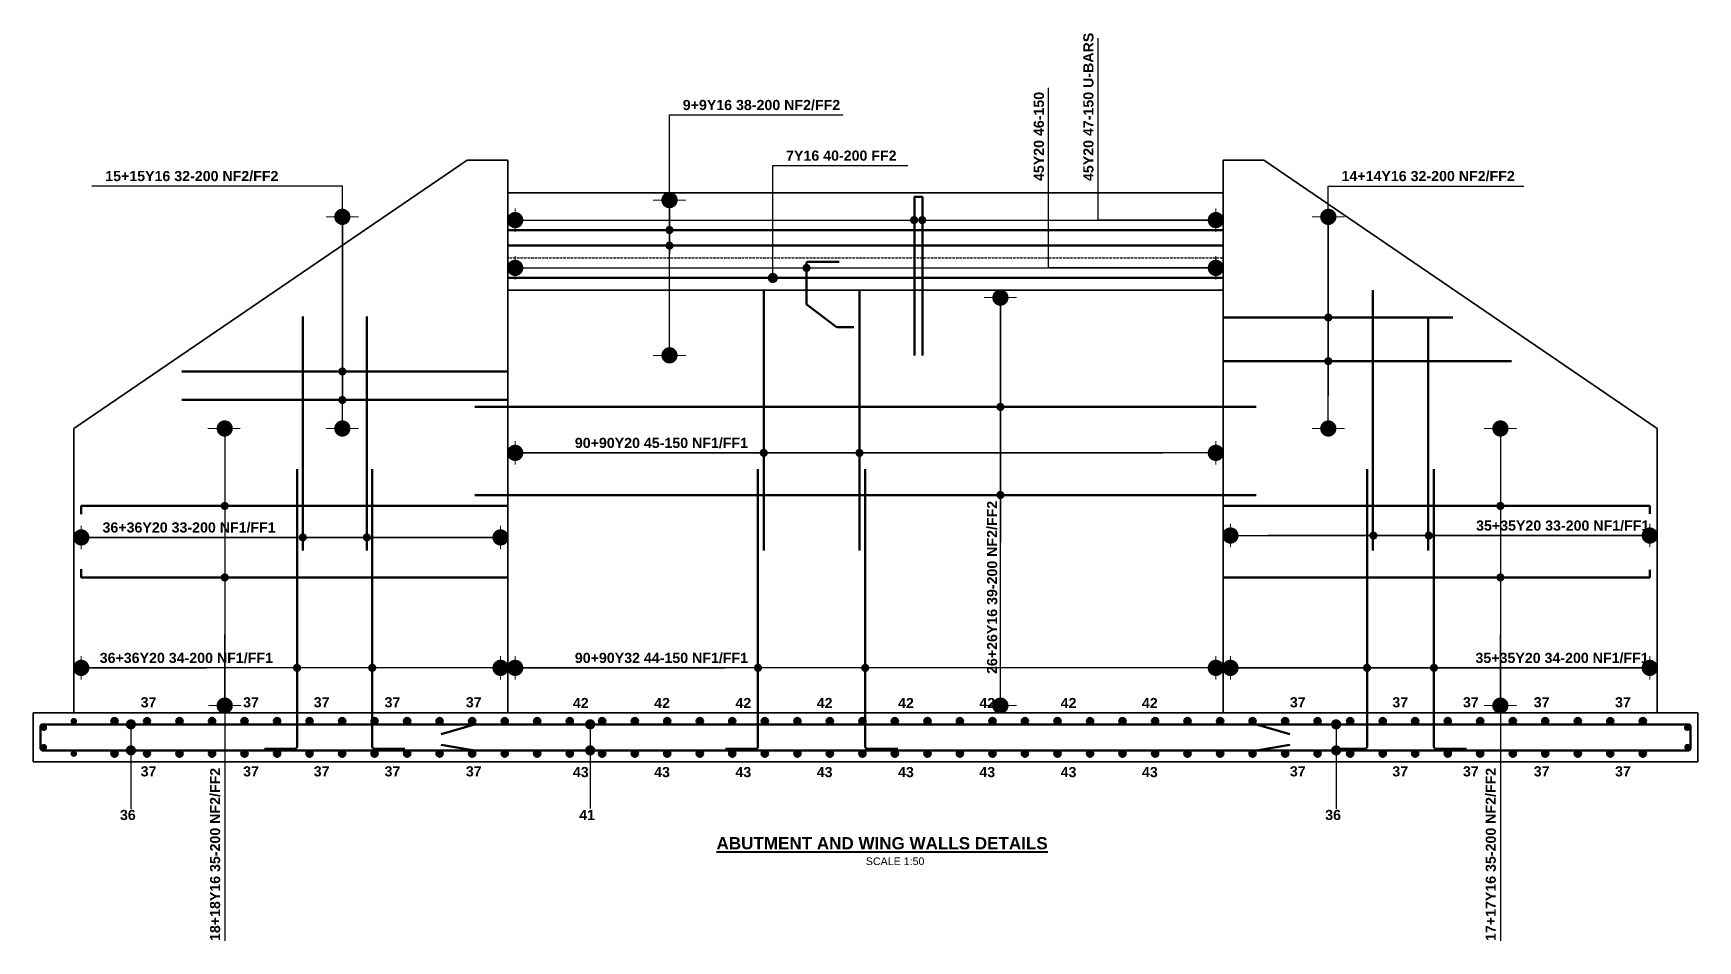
# Model space of a CAD drawing. Header units: millimetres. Extents: x -1307360 to -9241, y 140559 to 432424.
# Drawn here: x -1287733 to -1267259, y 151320 to 162484 of the extents above; entities that cross this region are included whole.
import ezdxf

# ---------------------------------------------------------------- set-up
doc = ezdxf.new("R2010")
doc.units = ezdxf.units.MM
doc.header["$MEASUREMENT"] = 0
doc.linetypes.add('DASHED2', pattern=[0.375, 0.25, -0.125])
for name, color, linetype, lineweight in [('dimension', 252, 'Continuous', 20), ('hidden', 5, 'DASHED2', 30), ('lettering', 120, 'Continuous', 25), ('outline', 3, 'Continuous', 35), ('reinforcement', 6, 'Continuous', 50), ('titles', 2, 'Continuous', 40)]:
    doc.layers.add(name, color=color, linetype=linetype, lineweight=lineweight)
doc.styles.add('ARIAL', font='arial.ttf')
doc.dimstyles.new('Dimstyle_50', dxfattribs={"dimtxt": 125, "dimasz": 125, "dimexe": 33, "dimexo": 25, "dimgap": 33, "dimtad": 1, "dimdec": 0, "dimzin": 0, "dimdsep": 46, "dimtxsty": 'ARIAL', "dimcen": 0.09, "dimclrd": 256, "dimclrt": 1, "dimadec": 0, "dimazin": 0, "dimtfac": 1, "dimtdec": 0, "dimtmove": 2, "dimatfit": 3, "dimldrblk": 'DOT', "dimfxl": 33, "dimtolj": 1, "dimtzin": 0, "dimarcsym": 0})

# ---------------------------------------------------------------- blocks, each defined once
blk = doc.blocks.new('_Dot')
at = {"color": 0, "linetype": 'ByBlock', "lineweight": -2}
blk.add_line((-0.5, 0), (-1, 0), dxfattribs=at)
at = {"color": 0, "linetype": 'ByBlock', "const_width": 0.5}
blk.add_lwpolyline([(-0.25, 0, 1), (0.25, 0, 1)], format="xyb", close=True, dxfattribs=at)

msp = doc.modelspace()

# ---------------------------------------------------------------- hatches: boundary and pattern name
at = {"layer": 'reinforcement'}
h = msp.add_hatch(color=256, dxfattribs=at)
h.paths.add_polyline_path([(-1287642.9, 153940), (-1287562.9, 153940, 1)])
h.paths.add_polyline_path([(-1287562.9, 153940), (-1287642.9, 153940, 1)])
h = msp.add_hatch(color=256, dxfattribs=at)
h.paths.add_polyline_path([(-1287274.3, 154021.8), (-1287194.3, 154021.8, 1)])
h.paths.add_polyline_path([(-1287194.3, 154021.8), (-1287274.3, 154021.8, 1)])
h = msp.add_hatch(color=256, dxfattribs=at)
h.paths.add_polyline_path([(-1286774.3, 154021.8), (-1286694.3, 154021.8, 1)])
h.paths.add_polyline_path([(-1286694.3, 154021.8), (-1286774.3, 154021.8, 1)])
h = msp.add_hatch(color=256, dxfattribs=at)
h.paths.add_polyline_path([(-1286374.3, 154021.8), (-1286294.3, 154021.8, 1)])
h.paths.add_polyline_path([(-1286294.3, 154021.8), (-1286374.3, 154021.8, 1)])
h = msp.add_hatch(color=256, dxfattribs=at)
h.paths.add_polyline_path([(-1285974.3, 154021.8), (-1285894.3, 154021.8, 1)])
h.paths.add_polyline_path([(-1285894.3, 154021.8), (-1285974.3, 154021.8, 1)])
h = msp.add_hatch(color=256, dxfattribs=at)
h.paths.add_polyline_path([(-1285574.3, 154021.8), (-1285494.3, 154021.8, 1)])
h.paths.add_polyline_path([(-1285494.3, 154021.8), (-1285574.3, 154021.8, 1)])
h = msp.add_hatch(color=256, dxfattribs=at)
h.paths.add_polyline_path([(-1285174.3, 154021.8), (-1285094.3, 154021.8, 1)])
h.paths.add_polyline_path([(-1285094.3, 154021.8), (-1285174.3, 154021.8, 1)])
h = msp.add_hatch(color=256, dxfattribs=at)
h.paths.add_polyline_path([(-1284774.3, 154021.8), (-1284694.3, 154021.8, 1)])
h.paths.add_polyline_path([(-1284694.3, 154021.8), (-1284774.3, 154021.8, 1)])
h = msp.add_hatch(color=256, dxfattribs=at)
h.paths.add_polyline_path([(-1284374.3, 154021.8), (-1284294.3, 154021.8, 1)])
h.paths.add_polyline_path([(-1284294.3, 154021.8), (-1284374.3, 154021.8, 1)])
h = msp.add_hatch(color=256, dxfattribs=at)
h.paths.add_polyline_path([(-1283974.3, 154021.8), (-1283894.3, 154021.8, 1)])
h.paths.add_polyline_path([(-1283894.3, 154021.8), (-1283974.3, 154021.8, 1)])
h = msp.add_hatch(color=256, dxfattribs=at)
h.paths.add_polyline_path([(-1283574.3, 154021.8), (-1283494.3, 154021.8, 1)])
h.paths.add_polyline_path([(-1283494.3, 154021.8), (-1283574.3, 154021.8, 1)])
h = msp.add_hatch(color=256, dxfattribs=at)
h.paths.add_polyline_path([(-1283174.3, 154021.8), (-1283094.3, 154021.8, 1)])
h.paths.add_polyline_path([(-1283094.3, 154021.8), (-1283174.3, 154021.8, 1)])
h = msp.add_hatch(color=256, dxfattribs=at)
h.paths.add_polyline_path([(-1282774.3, 154021.8), (-1282694.3, 154021.8, 1)])
h.paths.add_polyline_path([(-1282694.3, 154021.8), (-1282774.3, 154021.8, 1)])
h = msp.add_hatch(color=256, dxfattribs=at)
h.paths.add_polyline_path([(-1282374.3, 154021.8), (-1282294.3, 154021.8, 1)])
h.paths.add_polyline_path([(-1282294.3, 154021.8), (-1282374.3, 154021.8, 1)])
h = msp.add_hatch(color=256, dxfattribs=at)
h.paths.add_polyline_path([(-1281974.3, 154021.8), (-1281894.3, 154021.8, 1)])
h.paths.add_polyline_path([(-1281894.3, 154021.8), (-1281974.3, 154021.8, 1)])
h = msp.add_hatch(color=256, dxfattribs=at)
h.paths.add_polyline_path([(-1281574.3, 154021.8), (-1281494.3, 154021.8, 1)])
h.paths.add_polyline_path([(-1281494.3, 154021.8), (-1281574.3, 154021.8, 1)])
h = msp.add_hatch(color=256, dxfattribs=at)
h.paths.add_polyline_path([(-1281174.3, 154021.8), (-1281094.3, 154021.8, 1)])
h.paths.add_polyline_path([(-1281094.3, 154021.8), (-1281174.3, 154021.8, 1)])
h = msp.add_hatch(color=256, dxfattribs=at)
h.paths.add_polyline_path([(-1280774.3, 154021.8), (-1280694.3, 154021.8, 1)])
h.paths.add_polyline_path([(-1280694.3, 154021.8), (-1280774.3, 154021.8, 1)])
h = msp.add_hatch(color=256, dxfattribs=at)
h.paths.add_polyline_path([(-1280374.3, 154021.8), (-1280294.3, 154021.8, 1)])
h.paths.add_polyline_path([(-1280294.3, 154021.8), (-1280374.3, 154021.8, 1)])
h = msp.add_hatch(color=256, dxfattribs=at)
h.paths.add_polyline_path([(-1279974.3, 154021.8), (-1279894.3, 154021.8, 1)])
h.paths.add_polyline_path([(-1279894.3, 154021.8), (-1279974.3, 154021.8, 1)])
h = msp.add_hatch(color=256, dxfattribs=at)
h.paths.add_polyline_path([(-1279574.3, 154021.8), (-1279494.3, 154021.8, 1)])
h.paths.add_polyline_path([(-1279494.3, 154021.8), (-1279574.3, 154021.8, 1)])
h = msp.add_hatch(color=256, dxfattribs=at)
h.paths.add_polyline_path([(-1279174.3, 154021.8), (-1279094.3, 154021.8, 1)])
h.paths.add_polyline_path([(-1279094.3, 154021.8), (-1279174.3, 154021.8, 1)])
h = msp.add_hatch(color=256, dxfattribs=at)
h.paths.add_polyline_path([(-1278774.3, 154021.8), (-1278694.3, 154021.8, 1)])
h.paths.add_polyline_path([(-1278694.3, 154021.8), (-1278774.3, 154021.8, 1)])
h = msp.add_hatch(color=256, dxfattribs=at)
h.paths.add_polyline_path([(-1278374.3, 154021.8), (-1278294.3, 154021.8, 1)])
h.paths.add_polyline_path([(-1278294.3, 154021.8), (-1278374.3, 154021.8, 1)])
h = msp.add_hatch(color=256, dxfattribs=at)
h.paths.add_polyline_path([(-1277974.3, 154021.8), (-1277894.3, 154021.8, 1)])
h.paths.add_polyline_path([(-1277894.3, 154021.8), (-1277974.3, 154021.8, 1)])
h = msp.add_hatch(color=256, dxfattribs=at)
h.paths.add_polyline_path([(-1277574.3, 154021.8), (-1277494.3, 154021.8, 1)])
h.paths.add_polyline_path([(-1277494.3, 154021.8), (-1277574.3, 154021.8, 1)])
h = msp.add_hatch(color=256, dxfattribs=at)
h.paths.add_polyline_path([(-1277174.3, 154021.8), (-1277094.3, 154021.8, 1)])
h.paths.add_polyline_path([(-1277094.3, 154021.8), (-1277174.3, 154021.8, 1)])
h = msp.add_hatch(color=256, dxfattribs=at)
h.paths.add_polyline_path([(-1276774.3, 154021.8), (-1276694.3, 154021.8, 1)])
h.paths.add_polyline_path([(-1276694.3, 154021.8), (-1276774.3, 154021.8, 1)])
h = msp.add_hatch(color=256, dxfattribs=at)
h.paths.add_polyline_path([(-1276374.3, 154021.8), (-1276294.3, 154021.8, 1)])
h.paths.add_polyline_path([(-1276294.3, 154021.8), (-1276374.3, 154021.8, 1)])
h = msp.add_hatch(color=256, dxfattribs=at)
h.paths.add_polyline_path([(-1275974.3, 154021.8), (-1275894.3, 154021.8, 1)])
h.paths.add_polyline_path([(-1275894.3, 154021.8), (-1275974.3, 154021.8, 1)])
h = msp.add_hatch(color=256, dxfattribs=at)
h.paths.add_polyline_path([(-1275574.3, 154021.8), (-1275494.3, 154021.8, 1)])
h.paths.add_polyline_path([(-1275494.3, 154021.8), (-1275574.3, 154021.8, 1)])
h = msp.add_hatch(color=256, dxfattribs=at)
h.paths.add_polyline_path([(-1275174.3, 154021.8), (-1275094.3, 154021.8, 1)])
h.paths.add_polyline_path([(-1275094.3, 154021.8), (-1275174.3, 154021.8, 1)])
h = msp.add_hatch(color=256, dxfattribs=at)
h.paths.add_polyline_path([(-1274774.3, 154021.8), (-1274694.3, 154021.8, 1)])
h.paths.add_polyline_path([(-1274694.3, 154021.8), (-1274774.3, 154021.8, 1)])
h = msp.add_hatch(color=256, dxfattribs=at)
h.paths.add_polyline_path([(-1274374.3, 154021.8), (-1274294.3, 154021.8, 1)])
h.paths.add_polyline_path([(-1274294.3, 154021.8), (-1274374.3, 154021.8, 1)])
h = msp.add_hatch(color=256, dxfattribs=at)
h.paths.add_polyline_path([(-1273974.3, 154021.8), (-1273894.3, 154021.8, 1)])
h.paths.add_polyline_path([(-1273894.3, 154021.8), (-1273974.3, 154021.8, 1)])
h = msp.add_hatch(color=256, dxfattribs=at)
h.paths.add_polyline_path([(-1273574.3, 154021.8), (-1273494.3, 154021.8, 1)])
h.paths.add_polyline_path([(-1273494.3, 154021.8), (-1273574.3, 154021.8, 1)])
h = msp.add_hatch(color=256, dxfattribs=at)
h.paths.add_polyline_path([(-1273174.3, 154021.8), (-1273094.3, 154021.8, 1)])
h.paths.add_polyline_path([(-1273094.3, 154021.8), (-1273174.3, 154021.8, 1)])
h = msp.add_hatch(color=256, dxfattribs=at)
h.paths.add_polyline_path([(-1272774.3, 154021.8), (-1272694.3, 154021.8, 1)])
h.paths.add_polyline_path([(-1272694.3, 154021.8), (-1272774.3, 154021.8, 1)])
h = msp.add_hatch(color=256, dxfattribs=at)
h.paths.add_polyline_path([(-1272374.3, 154021.8), (-1272294.3, 154021.8, 1)])
h.paths.add_polyline_path([(-1272294.3, 154021.8), (-1272374.3, 154021.8, 1)])
h = msp.add_hatch(color=256, dxfattribs=at)
h.paths.add_polyline_path([(-1271974.3, 154021.8), (-1271894.3, 154021.8, 1)])
h.paths.add_polyline_path([(-1271894.3, 154021.8), (-1271974.3, 154021.8, 1)])
h = msp.add_hatch(color=256, dxfattribs=at)
h.paths.add_polyline_path([(-1271574.3, 154021.8), (-1271494.3, 154021.8, 1)])
h.paths.add_polyline_path([(-1271494.3, 154021.8), (-1271574.3, 154021.8, 1)])
h = msp.add_hatch(color=256, dxfattribs=at)
h.paths.add_polyline_path([(-1271174.3, 154021.8), (-1271094.3, 154021.8, 1)])
h.paths.add_polyline_path([(-1271094.3, 154021.8), (-1271174.3, 154021.8, 1)])
h = msp.add_hatch(color=256, dxfattribs=at)
h.paths.add_polyline_path([(-1270774.3, 154021.8), (-1270694.3, 154021.8, 1)])
h.paths.add_polyline_path([(-1270694.3, 154021.8), (-1270774.3, 154021.8, 1)])
h = msp.add_hatch(color=256, dxfattribs=at)
h.paths.add_polyline_path([(-1270374.3, 154021.8), (-1270294.3, 154021.8, 1)])
h.paths.add_polyline_path([(-1270294.3, 154021.8), (-1270374.3, 154021.8, 1)])
h = msp.add_hatch(color=256, dxfattribs=at)
h.paths.add_polyline_path([(-1269974.3, 154021.8), (-1269894.3, 154021.8, 1)])
h.paths.add_polyline_path([(-1269894.3, 154021.8), (-1269974.3, 154021.8, 1)])
h = msp.add_hatch(color=256, dxfattribs=at)
h.paths.add_polyline_path([(-1269574.3, 154021.8), (-1269494.3, 154021.8, 1)])
h.paths.add_polyline_path([(-1269494.3, 154021.8), (-1269574.3, 154021.8, 1)])
h = msp.add_hatch(color=256, dxfattribs=at)
h.paths.add_polyline_path([(-1269174.3, 154021.8), (-1269094.3, 154021.8, 1)])
h.paths.add_polyline_path([(-1269094.3, 154021.8), (-1269174.3, 154021.8, 1)])
h = msp.add_hatch(color=256, dxfattribs=at)
h.paths.add_polyline_path([(-1268774.3, 154021.8), (-1268694.3, 154021.8, 1)])
h.paths.add_polyline_path([(-1268694.3, 154021.8), (-1268774.3, 154021.8, 1)])
h = msp.add_hatch(color=256, dxfattribs=at)
h.paths.add_polyline_path([(-1268374.3, 154021.8), (-1268294.3, 154021.8, 1)])
h.paths.add_polyline_path([(-1268294.3, 154021.8), (-1268374.3, 154021.8, 1)])
h = msp.add_hatch(color=256, dxfattribs=at)
h.paths.add_polyline_path([(-1267974.3, 154021.8), (-1267894.3, 154021.8, 1)])
h.paths.add_polyline_path([(-1267894.3, 154021.8), (-1267974.3, 154021.8, 1)])
h = msp.add_hatch(color=256, dxfattribs=at)
h.paths.add_polyline_path([(-1267428.8, 153940.6), (-1267348.8, 153940.6, 1)])
h.paths.add_polyline_path([(-1267348.8, 153940.6), (-1267428.8, 153940.6, 1)])
h = msp.add_hatch(color=256, dxfattribs=at)
h.paths.add_polyline_path([(-1287643.5, 153701.4), (-1287563.5, 153701.4, 1)])
h.paths.add_polyline_path([(-1287563.5, 153701.4), (-1287643.5, 153701.4, 1)])
h = msp.add_hatch(color=256, dxfattribs=at)
h.paths.add_polyline_path([(-1287274.3, 153621.8), (-1287194.3, 153621.8, 1)])
h.paths.add_polyline_path([(-1287194.3, 153621.8), (-1287274.3, 153621.8, 1)])
h = msp.add_hatch(color=256, dxfattribs=at)
h.paths.add_polyline_path([(-1286774.3, 153621.8), (-1286694.3, 153621.8, 1)])
h.paths.add_polyline_path([(-1286694.3, 153621.8), (-1286774.3, 153621.8, 1)])
h = msp.add_hatch(color=256, dxfattribs=at)
h.paths.add_polyline_path([(-1286374.3, 153621.8), (-1286294.3, 153621.8, 1)])
h.paths.add_polyline_path([(-1286294.3, 153621.8), (-1286374.3, 153621.8, 1)])
h = msp.add_hatch(color=256, dxfattribs=at)
h.paths.add_polyline_path([(-1285974.3, 153621.8), (-1285894.3, 153621.8, 1)])
h.paths.add_polyline_path([(-1285894.3, 153621.8), (-1285974.3, 153621.8, 1)])
h = msp.add_hatch(color=256, dxfattribs=at)
h.paths.add_polyline_path([(-1285574.3, 153621.8), (-1285494.3, 153621.8, 1)])
h.paths.add_polyline_path([(-1285494.3, 153621.8), (-1285574.3, 153621.8, 1)])
h = msp.add_hatch(color=256, dxfattribs=at)
h.paths.add_polyline_path([(-1285174.3, 153621.8), (-1285094.3, 153621.8, 1)])
h.paths.add_polyline_path([(-1285094.3, 153621.8), (-1285174.3, 153621.8, 1)])
h = msp.add_hatch(color=256, dxfattribs=at)
h.paths.add_polyline_path([(-1284774.3, 153621.8), (-1284694.3, 153621.8, 1)])
h.paths.add_polyline_path([(-1284694.3, 153621.8), (-1284774.3, 153621.8, 1)])
h = msp.add_hatch(color=256, dxfattribs=at)
h.paths.add_polyline_path([(-1284374.3, 153621.8), (-1284294.3, 153621.8, 1)])
h.paths.add_polyline_path([(-1284294.3, 153621.8), (-1284374.3, 153621.8, 1)])
h = msp.add_hatch(color=256, dxfattribs=at)
h.paths.add_polyline_path([(-1283974.3, 153621.8), (-1283894.3, 153621.8, 1)])
h.paths.add_polyline_path([(-1283894.3, 153621.8), (-1283974.3, 153621.8, 1)])
h = msp.add_hatch(color=256, dxfattribs=at)
h.paths.add_polyline_path([(-1283574.3, 153621.8), (-1283494.3, 153621.8, 1)])
h.paths.add_polyline_path([(-1283494.3, 153621.8), (-1283574.3, 153621.8, 1)])
h = msp.add_hatch(color=256, dxfattribs=at)
h.paths.add_polyline_path([(-1283174.3, 153621.8), (-1283094.3, 153621.8, 1)])
h.paths.add_polyline_path([(-1283094.3, 153621.8), (-1283174.3, 153621.8, 1)])
h = msp.add_hatch(color=256, dxfattribs=at)
h.paths.add_polyline_path([(-1282774.3, 153621.8), (-1282694.3, 153621.8, 1)])
h.paths.add_polyline_path([(-1282694.3, 153621.8), (-1282774.3, 153621.8, 1)])
h = msp.add_hatch(color=256, dxfattribs=at)
h.paths.add_polyline_path([(-1282374.3, 153621.8), (-1282294.3, 153621.8, 1)])
h.paths.add_polyline_path([(-1282294.3, 153621.8), (-1282374.3, 153621.8, 1)])
h = msp.add_hatch(color=256, dxfattribs=at)
h.paths.add_polyline_path([(-1281974.3, 153621.8), (-1281894.3, 153621.8, 1)])
h.paths.add_polyline_path([(-1281894.3, 153621.8), (-1281974.3, 153621.8, 1)])
h = msp.add_hatch(color=256, dxfattribs=at)
h.paths.add_polyline_path([(-1281574.3, 153621.8), (-1281494.3, 153621.8, 1)])
h.paths.add_polyline_path([(-1281494.3, 153621.8), (-1281574.3, 153621.8, 1)])
h = msp.add_hatch(color=256, dxfattribs=at)
h.paths.add_polyline_path([(-1281174.3, 153621.8), (-1281094.3, 153621.8, 1)])
h.paths.add_polyline_path([(-1281094.3, 153621.8), (-1281174.3, 153621.8, 1)])
h = msp.add_hatch(color=256, dxfattribs=at)
h.paths.add_polyline_path([(-1280774.3, 153621.8), (-1280694.3, 153621.8, 1)])
h.paths.add_polyline_path([(-1280694.3, 153621.8), (-1280774.3, 153621.8, 1)])
h = msp.add_hatch(color=256, dxfattribs=at)
h.paths.add_polyline_path([(-1280374.3, 153621.8), (-1280294.3, 153621.8, 1)])
h.paths.add_polyline_path([(-1280294.3, 153621.8), (-1280374.3, 153621.8, 1)])
h = msp.add_hatch(color=256, dxfattribs=at)
h.paths.add_polyline_path([(-1279974.3, 153621.8), (-1279894.3, 153621.8, 1)])
h.paths.add_polyline_path([(-1279894.3, 153621.8), (-1279974.3, 153621.8, 1)])
h = msp.add_hatch(color=256, dxfattribs=at)
h.paths.add_polyline_path([(-1279574.3, 153621.8), (-1279494.3, 153621.8, 1)])
h.paths.add_polyline_path([(-1279494.3, 153621.8), (-1279574.3, 153621.8, 1)])
h = msp.add_hatch(color=256, dxfattribs=at)
h.paths.add_polyline_path([(-1279174.3, 153621.8), (-1279094.3, 153621.8, 1)])
h.paths.add_polyline_path([(-1279094.3, 153621.8), (-1279174.3, 153621.8, 1)])
h = msp.add_hatch(color=256, dxfattribs=at)
h.paths.add_polyline_path([(-1278774.3, 153621.8), (-1278694.3, 153621.8, 1)])
h.paths.add_polyline_path([(-1278694.3, 153621.8), (-1278774.3, 153621.8, 1)])
h = msp.add_hatch(color=256, dxfattribs=at)
h.paths.add_polyline_path([(-1278374.3, 153621.8), (-1278294.3, 153621.8, 1)])
h.paths.add_polyline_path([(-1278294.3, 153621.8), (-1278374.3, 153621.8, 1)])
h = msp.add_hatch(color=256, dxfattribs=at)
h.paths.add_polyline_path([(-1277974.3, 153621.8), (-1277894.3, 153621.8, 1)])
h.paths.add_polyline_path([(-1277894.3, 153621.8), (-1277974.3, 153621.8, 1)])
h = msp.add_hatch(color=256, dxfattribs=at)
h.paths.add_polyline_path([(-1277574.3, 153621.8), (-1277494.3, 153621.8, 1)])
h.paths.add_polyline_path([(-1277494.3, 153621.8), (-1277574.3, 153621.8, 1)])
h = msp.add_hatch(color=256, dxfattribs=at)
h.paths.add_polyline_path([(-1277174.3, 153621.8), (-1277094.3, 153621.8, 1)])
h.paths.add_polyline_path([(-1277094.3, 153621.8), (-1277174.3, 153621.8, 1)])
h = msp.add_hatch(color=256, dxfattribs=at)
h.paths.add_polyline_path([(-1276774.3, 153621.8), (-1276694.3, 153621.8, 1)])
h.paths.add_polyline_path([(-1276694.3, 153621.8), (-1276774.3, 153621.8, 1)])
h = msp.add_hatch(color=256, dxfattribs=at)
h.paths.add_polyline_path([(-1276374.3, 153621.8), (-1276294.3, 153621.8, 1)])
h.paths.add_polyline_path([(-1276294.3, 153621.8), (-1276374.3, 153621.8, 1)])
h = msp.add_hatch(color=256, dxfattribs=at)
h.paths.add_polyline_path([(-1275974.3, 153621.8), (-1275894.3, 153621.8, 1)])
h.paths.add_polyline_path([(-1275894.3, 153621.8), (-1275974.3, 153621.8, 1)])
h = msp.add_hatch(color=256, dxfattribs=at)
h.paths.add_polyline_path([(-1275574.3, 153621.8), (-1275494.3, 153621.8, 1)])
h.paths.add_polyline_path([(-1275494.3, 153621.8), (-1275574.3, 153621.8, 1)])
h = msp.add_hatch(color=256, dxfattribs=at)
h.paths.add_polyline_path([(-1275174.3, 153621.8), (-1275094.3, 153621.8, 1)])
h.paths.add_polyline_path([(-1275094.3, 153621.8), (-1275174.3, 153621.8, 1)])
h = msp.add_hatch(color=256, dxfattribs=at)
h.paths.add_polyline_path([(-1274774.3, 153621.8), (-1274694.3, 153621.8, 1)])
h.paths.add_polyline_path([(-1274694.3, 153621.8), (-1274774.3, 153621.8, 1)])
h = msp.add_hatch(color=256, dxfattribs=at)
h.paths.add_polyline_path([(-1274374.3, 153621.8), (-1274294.3, 153621.8, 1)])
h.paths.add_polyline_path([(-1274294.3, 153621.8), (-1274374.3, 153621.8, 1)])
h = msp.add_hatch(color=256, dxfattribs=at)
h.paths.add_polyline_path([(-1273974.3, 153621.8), (-1273894.3, 153621.8, 1)])
h.paths.add_polyline_path([(-1273894.3, 153621.8), (-1273974.3, 153621.8, 1)])
h = msp.add_hatch(color=256, dxfattribs=at)
h.paths.add_polyline_path([(-1273574.3, 153621.8), (-1273494.3, 153621.8, 1)])
h.paths.add_polyline_path([(-1273494.3, 153621.8), (-1273574.3, 153621.8, 1)])
h = msp.add_hatch(color=256, dxfattribs=at)
h.paths.add_polyline_path([(-1273174.3, 153621.8), (-1273094.3, 153621.8, 1)])
h.paths.add_polyline_path([(-1273094.3, 153621.8), (-1273174.3, 153621.8, 1)])
h = msp.add_hatch(color=256, dxfattribs=at)
h.paths.add_polyline_path([(-1272774.3, 153621.8), (-1272694.3, 153621.8, 1)])
h.paths.add_polyline_path([(-1272694.3, 153621.8), (-1272774.3, 153621.8, 1)])
h = msp.add_hatch(color=256, dxfattribs=at)
h.paths.add_polyline_path([(-1272374.3, 153621.8), (-1272294.3, 153621.8, 1)])
h.paths.add_polyline_path([(-1272294.3, 153621.8), (-1272374.3, 153621.8, 1)])
h = msp.add_hatch(color=256, dxfattribs=at)
h.paths.add_polyline_path([(-1271974.3, 153621.8), (-1271894.3, 153621.8, 1)])
h.paths.add_polyline_path([(-1271894.3, 153621.8), (-1271974.3, 153621.8, 1)])
h = msp.add_hatch(color=256, dxfattribs=at)
h.paths.add_polyline_path([(-1271574.3, 153621.8), (-1271494.3, 153621.8, 1)])
h.paths.add_polyline_path([(-1271494.3, 153621.8), (-1271574.3, 153621.8, 1)])
h = msp.add_hatch(color=256, dxfattribs=at)
h.paths.add_polyline_path([(-1271174.3, 153621.8), (-1271094.3, 153621.8, 1)])
h.paths.add_polyline_path([(-1271094.3, 153621.8), (-1271174.3, 153621.8, 1)])
h = msp.add_hatch(color=256, dxfattribs=at)
h.paths.add_polyline_path([(-1270774.3, 153621.8), (-1270694.3, 153621.8, 1)])
h.paths.add_polyline_path([(-1270694.3, 153621.8), (-1270774.3, 153621.8, 1)])
h = msp.add_hatch(color=256, dxfattribs=at)
h.paths.add_polyline_path([(-1270374.3, 153621.8), (-1270294.3, 153621.8, 1)])
h.paths.add_polyline_path([(-1270294.3, 153621.8), (-1270374.3, 153621.8, 1)])
h = msp.add_hatch(color=256, dxfattribs=at)
h.paths.add_polyline_path([(-1269974.3, 153621.8), (-1269894.3, 153621.8, 1)])
h.paths.add_polyline_path([(-1269894.3, 153621.8), (-1269974.3, 153621.8, 1)])
h = msp.add_hatch(color=256, dxfattribs=at)
h.paths.add_polyline_path([(-1269574.3, 153621.8), (-1269494.3, 153621.8, 1)])
h.paths.add_polyline_path([(-1269494.3, 153621.8), (-1269574.3, 153621.8, 1)])
h = msp.add_hatch(color=256, dxfattribs=at)
h.paths.add_polyline_path([(-1269174.3, 153621.8), (-1269094.3, 153621.8, 1)])
h.paths.add_polyline_path([(-1269094.3, 153621.8), (-1269174.3, 153621.8, 1)])
h = msp.add_hatch(color=256, dxfattribs=at)
h.paths.add_polyline_path([(-1268774.3, 153621.8), (-1268694.3, 153621.8, 1)])
h.paths.add_polyline_path([(-1268694.3, 153621.8), (-1268774.3, 153621.8, 1)])
h = msp.add_hatch(color=256, dxfattribs=at)
h.paths.add_polyline_path([(-1268374.3, 153621.8), (-1268294.3, 153621.8, 1)])
h.paths.add_polyline_path([(-1268294.3, 153621.8), (-1268374.3, 153621.8, 1)])
h = msp.add_hatch(color=256, dxfattribs=at)
h.paths.add_polyline_path([(-1267974.3, 153621.8), (-1267894.3, 153621.8, 1)])
h.paths.add_polyline_path([(-1267894.3, 153621.8), (-1267974.3, 153621.8, 1)])
h = msp.add_hatch(color=256, dxfattribs=at)
h.paths.add_polyline_path([(-1267425.1, 153701.6), (-1267345.1, 153701.6, 1)])
h.paths.add_polyline_path([(-1267345.1, 153701.6), (-1267425.1, 153701.6, 1)])

# ---------------------------------------------------------------- linework, layer by layer
at = {"layer": 'dimension'}
for p, q in [((-1281805.4, 160329.6), (-1281805.4, 160042)), ((-1279708, 160431.8), (-1280106.3, 160431.8)), ((-1273186.9, 160329.6), (-1273186.9, 160042)), ((-1284130.1, 160225.6), (-1283731.8, 160225.6)), ((-1271604, 160225.6), (-1272002.3, 160225.6)), ((-1281805.4, 159741.6), (-1281805.4, 159453.9)), ((-1273186.9, 159741.6), (-1273186.9, 159453.9)), ((-1275638.9, 159231.8), (-1276037.2, 159231.8)), ((-1279708, 158521.8), (-1280106.3, 158521.8)), ((-1285186.9, 157621.8), (-1285585.2, 157621.8)), ((-1284130.1, 157621.8), (-1283731.8, 157621.8)), ((-1281805.4, 157465.7), (-1281805.4, 157178)), ((-1273186.9, 157465.7), (-1273186.9, 157178)), ((-1271604, 157621.8), (-1272002.3, 157621.8)), ((-1269487.3, 157621.8), (-1269885.6, 157621.8)), ((-1287143, 156425.5), (-1287143, 156137.9)), ((-1281985.4, 156425.5), (-1281985.4, 156137.9)), ((-1273006.9, 156448.6), (-1273006.9, 156161)), ((-1267849.2, 156448.6), (-1267849.2, 156161)), ((-1287143, 154820.4), (-1287143, 154532.8)), ((-1281985.4, 154820.4), (-1281985.4, 154532.8)), ((-1281805.4, 154820.4), (-1281805.4, 154532.8)), ((-1273186.9, 154820.4), (-1273186.9, 154532.8)), ((-1273006.9, 154820.4), (-1273006.9, 154532.8)), ((-1267849.2, 154820.4), (-1267849.2, 154532.8)), ((-1285179.1, 154211.8), (-1285577.4, 154211.8)), ((-1275638.9, 154213.4), (-1276037.2, 154213.4)), ((-1269487.3, 154211.8), (-1269885.6, 154211.8))]:
    msp.add_line(p, q, dxfattribs=at)
for centre in [(-1279907.1, 160063.6), (-1279907.1, 159871.8), (-1278221.7, 159597.8), (-1271803.1, 158987.5), (-1271803.1, 158450), (-1283931, 158323.6), (-1283931, 157972.5), (-1275836.5, 157886.8), (-1278747.9, 157321.8), (-1277570.5, 157321.8), (-1275836.5, 156803.5), (-1285378.3, 156669), (-1269686.4, 156668.8), (-1284417.7, 156281.7), (-1285378.3, 155789.4), (-1269686.4, 155789.4), (-1284488.5, 154676.6), (-1278818.8, 154676.6), (-1277499.7, 154676.6), (-1271326.6, 154676.6), (-1270503.7, 154676.6)]:
    msp.add_circle(centre, 40, dxfattribs=at)
at = {"layer": 'hidden', "ltscale": 10}
msp.add_line((-1281895.4, 159721.8), (-1273096.9, 159721.8), dxfattribs=at)
at = {"layer": 'outline'}
for p, q in [((-1287233, 157621.8), (-1282395.4, 160921.8)), ((-1281895.4, 160921.8), (-1282395.4, 160921.8)), ((-1281895.4, 154121.8), (-1281895.4, 160921.8)), ((-1273096.9, 154121.8), (-1273096.9, 160921.8)), ((-1273096.9, 160921.8), (-1272596.9, 160921.8)), ((-1267759.2, 157621.8), (-1272596.9, 160921.8)), ((-1281895.4, 160521.8), (-1273096.9, 160521.8)), ((-1281895.4, 159321.8), (-1273096.9, 159321.8)), ((-1287233, 154121.8), (-1287233, 157621.8)), ((-1267759.2, 154121.8), (-1267759.2, 157621.8)), ((-1287733, 154121.8), (-1267259.2, 154121.8)), ((-1287733, 153521.8), (-1287733, 154121.8)), ((-1267259.2, 153521.8), (-1267259.2, 154121.8)), ((-1287733, 153521.8), (-1267259.2, 153521.8))]:
    msp.add_line(p, q, dxfattribs=at)
at = {"layer": 'reinforcement'}
for p, q in [((-1281895.4, 160063.6), (-1273096.9, 160063.6)), ((-1281895.4, 159871.8), (-1273096.9, 159871.8)), ((-1281895.4, 159473.4), (-1273096.9, 159473.4)), ((-1278747.9, 156121.8), (-1278747.9, 159321.8)), ((-1277570.5, 156121.8), (-1277570.5, 159321.8)), ((-1271255.8, 156121.8), (-1271255.8, 159321.8)), ((-1284417.7, 156121.8), (-1284417.7, 158999.2)), ((-1283629.9, 156121.8), (-1283629.9, 158999.2)), ((-1270272.9, 158987.5), (-1273096.9, 158987.5)), ((-1270574.6, 156121.8), (-1270574.6, 158999.2)), ((-1281895.4, 158323.6), (-1285904.9, 158323.6)), ((-1269550.7, 158450), (-1273096.9, 158450)), ((-1281895.4, 157972.5), (-1285904.9, 157972.5)), ((-1282302, 157886.8), (-1272690.3, 157886.8)), ((-1282302, 156803.5), (-1272690.3, 156803.5)), ((-1287618, 153981.9), (-1267372.5, 153981.9)), ((-1282307.6, 153981.9), (-1282714.2, 153859.9)), ((-1272684.7, 153981.9), (-1272278.1, 153859.9)), ((-1287643, 153956.9), (-1287643, 153686.4)), ((-1267347.5, 153956.9), (-1267347.5, 153686.4)), ((-1287618, 153661.4), (-1267372.5, 153661.4)), ((-1282307.6, 153661.4), (-1282714.2, 153727.8)), ((-1272684.7, 153661.4), (-1272278.1, 153727.8))]:
    msp.add_line(p, q, dxfattribs=at)
for points in [[(-1276895.3, 158521.8), (-1276895.3, 160471.8), (-1276795.3, 160471.8), (-1276795.3, 158521.8)], [(-1287143, 156568.8), (-1287143, 156669), (-1281895.4, 156669)], [(-1267849.2, 156571.5), (-1267849.2, 156668.8), (-1273096.9, 156668.8)], [(-1287143, 155891.6), (-1287143, 155789.4), (-1281895.4, 155789.4)], [(-1267849.2, 155882.1), (-1267849.2, 155789.4), (-1273096.9, 155789.4)]]:
    msp.add_lwpolyline(points, dxfattribs=at)
at = {"layer": 'reinforcement', "const_width": 50}
for points in [[(-1279932.1, 160063.6, 1), (-1279882.1, 160063.6, 1)], [(-1276922.8, 160185.8, 1), (-1276872.8, 160185.8, 1)], [(-1276822.8, 160185.8, 1), (-1276772.8, 160185.8, 1)], [(-1279932.1, 159871.8, 1), (-1279882.1, 159871.8, 1)], [(-1278246.7, 159597.8, 1), (-1278196.7, 159597.8, 1)], [(-1271828.1, 158987.5, 1), (-1271778.1, 158987.5, 1)], [(-1271828.1, 158450, 1), (-1271778.1, 158450, 1)], [(-1283956, 158323.6, 1), (-1283906, 158323.6, 1)], [(-1283956, 157972.5, 1), (-1283906, 157972.5, 1)], [(-1275861.5, 157886.8, 1), (-1275811.5, 157886.8, 1)], [(-1278772.9, 157321.8, 1), (-1278722.9, 157321.8, 1)], [(-1277595.5, 157321.8, 1), (-1277545.5, 157321.8, 1)], [(-1275861.5, 156803.5, 1), (-1275811.5, 156803.5, 1)], [(-1285403.3, 156669, 1), (-1285353.3, 156669, 1)], [(-1269711.4, 156668.8, 1), (-1269661.4, 156668.8, 1)], [(-1284442.7, 156281.7, 1), (-1284392.7, 156281.7, 1)], [(-1283654.9, 156281.7, 1), (-1283604.9, 156281.7, 1)], [(-1271273.3, 156304.8, 1), (-1271223.3, 156304.8, 1)], [(-1270592.1, 156304.8, 1), (-1270542.1, 156304.8, 1)], [(-1285403.3, 155789.4, 1), (-1285353.3, 155789.4, 1)], [(-1269711.4, 155789.4, 1), (-1269661.4, 155789.4, 1)], [(-1284513.5, 154676.6, 1), (-1284463.5, 154676.6, 1)], [(-1283588.4, 154676.6, 1), (-1283538.4, 154676.6, 1)], [(-1278843.8, 154676.6, 1), (-1278793.8, 154676.6, 1)], [(-1277524.7, 154676.6, 1), (-1277474.7, 154676.6, 1)], [(-1271351.6, 154676.6, 1), (-1271301.6, 154676.6, 1)], [(-1270528.7, 154676.6, 1), (-1270478.7, 154676.6, 1)]]:
    msp.add_lwpolyline(points, format="xyb", close=True, dxfattribs=at)
at = {"layer": 'reinforcement'}
for points in [[(-1277821.7, 159671.8), (-1278205.7, 159671.8, 0.4142136), (-1278221.7, 159655.8), (-1278221.7, 159155.5, 0.2361762), (-1278215.3, 159142.7), (-1277856.3, 158873.7, 0.1621725), (-1277846.7, 158870.5), (-1277639.5, 158870.5)], [(-1284888.5, 153681.4), (-1284513.5, 153681.4, 0.4142136), (-1284488.5, 153706.4), (-1284488.5, 157121.8)], [(-1283163.4, 153681.4), (-1283538.4, 153681.4, -0.4142136), (-1283563.4, 153706.4), (-1283563.4, 157121.8)], [(-1279218.8, 153681.4), (-1278843.8, 153681.4, 0.4142136), (-1278818.8, 153706.4), (-1278818.8, 157121.8)], [(-1277099.7, 153681.4), (-1277474.7, 153681.4, -0.4142136), (-1277499.7, 153706.4), (-1277499.7, 157121.8)], [(-1271726.6, 153681.4), (-1271351.6, 153681.4, 0.4142136), (-1271326.6, 153706.4), (-1271326.6, 157121.8)], [(-1270103.7, 153681.4), (-1270478.7, 153681.4, -0.4142136), (-1270503.7, 153706.4), (-1270503.7, 157121.8)]]:
    msp.add_lwpolyline(points, format="xyb", dxfattribs=at)
for centre in [(-1286734.3, 154021.8), (-1286334.3, 154021.8), (-1285934.3, 154021.8), (-1285534.3, 154021.8), (-1285134.3, 154021.8), (-1284734.3, 154021.8), (-1284334.3, 154021.8), (-1283934.3, 154021.8), (-1283534.3, 154021.8), (-1283134.3, 154021.8), (-1282734.3, 154021.8), (-1282334.3, 154021.8), (-1281934.3, 154021.8), (-1281534.3, 154021.8), (-1281134.3, 154021.8), (-1280734.3, 154021.8), (-1280334.3, 154021.8), (-1279934.3, 154021.8), (-1279534.3, 154021.8), (-1279134.3, 154021.8), (-1278734.3, 154021.8), (-1278334.3, 154021.8), (-1277934.3, 154021.8), (-1277534.3, 154021.8), (-1277134.3, 154021.8), (-1276734.3, 154021.8), (-1276334.3, 154021.8), (-1275934.3, 154021.8), (-1275534.3, 154021.8), (-1275134.3, 154021.8), (-1274734.3, 154021.8), (-1274334.3, 154021.8), (-1273934.3, 154021.8), (-1273534.3, 154021.8), (-1273134.3, 154021.8), (-1272734.3, 154021.8), (-1272334.3, 154021.8), (-1271934.3, 154021.8), (-1271534.3, 154021.8), (-1271134.3, 154021.8), (-1270734.3, 154021.8), (-1270334.3, 154021.8), (-1269934.3, 154021.8), (-1269534.3, 154021.8), (-1269134.3, 154021.8), (-1268734.3, 154021.8), (-1268334.3, 154021.8), (-1267934.3, 154021.8), (-1286734.3, 153621.8), (-1286334.3, 153621.8), (-1285934.3, 153621.8), (-1285534.3, 153621.8), (-1285134.3, 153621.8), (-1284734.3, 153621.8), (-1284334.3, 153621.8), (-1283934.3, 153621.8), (-1283534.3, 153621.8), (-1283134.3, 153621.8), (-1282734.3, 153621.8), (-1282334.3, 153621.8), (-1281934.3, 153621.8), (-1281534.3, 153621.8), (-1281134.3, 153621.8), (-1280734.3, 153621.8), (-1280334.3, 153621.8), (-1279934.3, 153621.8), (-1279534.3, 153621.8), (-1279134.3, 153621.8), (-1278734.3, 153621.8), (-1278334.3, 153621.8), (-1277934.3, 153621.8), (-1277534.3, 153621.8), (-1277134.3, 153621.8), (-1276734.3, 153621.8), (-1276334.3, 153621.8), (-1275934.3, 153621.8), (-1275534.3, 153621.8), (-1275134.3, 153621.8), (-1274734.3, 153621.8), (-1274334.3, 153621.8), (-1273934.3, 153621.8), (-1273534.3, 153621.8), (-1273134.3, 153621.8), (-1272734.3, 153621.8), (-1272334.3, 153621.8), (-1271934.3, 153621.8), (-1271534.3, 153621.8), (-1271134.3, 153621.8), (-1270734.3, 153621.8), (-1270334.3, 153621.8), (-1269934.3, 153621.8), (-1269534.3, 153621.8), (-1269134.3, 153621.8), (-1268734.3, 153621.8), (-1268334.3, 153621.8), (-1267934.3, 153621.8)]:
    msp.add_circle(centre, 40, dxfattribs=at)
for centre, start, end in [((-1287618, 153956.9), 90, 180), ((-1267372.5, 153956.9), 0, 90), ((-1287618, 153686.4), 180, 270), ((-1267372.5, 153686.4), 270, 0)]:
    msp.add_arc(centre, 25, start, end, dxfattribs=at)

# ---------------------------------------------------------------- texts
at = {"layer": 'lettering', "char_height": 125, "width": 5082.469, "attachment_point": 1, "rotation": 90, "style": 'ARIAL'}
for s, insert in [('\\pt1250;{\\fArial|b1|i0|c0|p34;45Y20 47-150 U-BARS}', (-1274817.1, 160666.5)), ('\\pt1250;{\\fArial|b1|i0|c0|p34;45Y20 46-150}', (-1275426.5, 160666.5)), ('\\pt1250;{\\fArial|b1|i0|c0|p34;26+26Y16 39-200 NF2/FF2}', (-1276001.6, 154601.4)), ('\\pt1250;{\\fArial|b1|i0|c0|p34;18+18Y16 35-200 NF2/FF2}', (-1285559.4, 151316.3)), ('\\pt1250;{\\fArial|b1|i0|c0|p34;17+17Y16 35-200 NF2/FF2}', (-1269867.6, 151316.3))]:
    msp.add_mtext(s, dxfattribs=dict(at, insert=insert))
at = {"layer": 'lettering', "char_height": 125, "attachment_point": 1, "style": 'ARIAL'}
for s, insert, width in [('\\pt1250;{\\fArial|b1|i0|c0|p34;9+9Y16 38-200 NF2/FF2}', (-1279744.2, 161664.4), 5082.469), ('\\pt1250;{\\fArial|b1|i0|c0|p34;7Y16 40-200 FF2}', (-1278472.8, 161041.5), 5082.469), ('\\pt1250;{\\fArial|b1|i0|c0|p34;15+15Y16 32-200 NF2/FF2}', (-1286848.3, 160790.1), 5082.469), ('\\pt1250;{\\fArial|b1|i0|c0|p34;14+14Y16 32-200 NF2/FF2}', (-1271640.2, 160790.1), 5082.469), ('\\pt1250;{\\fArial|b1|i0|c0|p34;90+90Y20 45-150 NF1/FF1}', (-1281071.4, 157507), 2502.099), ('\\pt1250;{\\fArial|b1|i0|c0|p34;36+36Y20 33-200 NF1/FF1}', (-1286881.3, 156466.9), 5082.469), ('\\pt1250;{\\fArial|b1|i0|c0|p34;35+35Y20 33-200 NF1/FF1}', (-1269985.2, 156490), 5082.469), ('\\pt1250;{\\fArial|b1|i0|c0|p34;36+36Y20 34-200 NF1/FF1}', (-1286915.9, 154861.7), 5082.469), ('\\pt1250;{\\fArial|b1|i0|c0|p34;90+90Y32 44-150 NF1/FF1}', (-1281071.4, 154861.7), 5082.469), ('\\pt1250;{\\fArial|b1|i0|c0|p34;35+35Y20 34-200 NF1/FF1}', (-1269992.8, 154861.7), 5082.469), ('\\pt1250;{\\fArial|b1|i0|c0|p34;37}', (-1286412.2, 154315.9), 374.502), ('\\pt1250;{\\fArial|b1|i0|c0|p34;37}', (-1285151.8, 154315.9), 374.502), ('\\pt1250;{\\fArial|b1|i0|c0|p34;37}', (-1284283.3, 154315.9), 374.502), ('\\pt1250;{\\fArial|b1|i0|c0|p34;37}', (-1283412.2, 154315.9), 374.502), ('\\pt1250;{\\fArial|b1|i0|c0|p34;37}', (-1282412.2, 154315.9), 374.502), ('\\pt1250;{\\fArial|b1|i0|c0|p34;42}', (-1281095.7, 154306.7), 374.502), ('\\pt1250;{\\fArial|b1|i0|c0|p34;42}', (-1280095.7, 154306.7), 374.502), ('\\pt1250;{\\fArial|b1|i0|c0|p34;42}', (-1279095.7, 154306.7), 374.502), ('\\pt1250;{\\fArial|b1|i0|c0|p34;42}', (-1278095.7, 154306.7), 374.502), ('\\pt1250;{\\fArial|b1|i0|c0|p34;42}', (-1277095.7, 154306.7), 374.502), ('\\pt1250;{\\fArial|b1|i0|c0|p34;42}', (-1276095.7, 154306.7), 374.502), ('\\pt1250;{\\fArial|b1|i0|c0|p34;42}', (-1275095.7, 154306.7), 374.502), ('\\pt1250;{\\fArial|b1|i0|c0|p34;42}', (-1274095.7, 154306.7), 374.502), ('\\pt1250;{\\fArial|b1|i0|c0|p34;37}', (-1272276.1, 154315.9), 374.502), ('\\pt1250;{\\fArial|b1|i0|c0|p34;37}', (-1271015.6, 154315.9), 374.502), ('\\pt1250;{\\fArial|b1|i0|c0|p34;37}', (-1270147.2, 154315.9), 374.502), ('\\pt1250;{\\fArial|b1|i0|c0|p34;37}', (-1269276.1, 154315.9), 374.502), ('\\pt1250;{\\fArial|b1|i0|c0|p34;37}', (-1268276.1, 154315.9), 374.502), ('\\pt1250;{\\fArial|b1|i0|c0|p34;37}', (-1286412.2, 153466.4), 365.483), ('\\pt1250;{\\fArial|b1|i0|c0|p34;37}', (-1285151.8, 153466.4), 365.483), ('\\pt1250;{\\fArial|b1|i0|c0|p34;37}', (-1284283.3, 153466.4), 365.483), ('\\pt1250;{\\fArial|b1|i0|c0|p34;37}', (-1283412.2, 153466.4), 365.483), ('\\pt1250;{\\fArial|b1|i0|c0|p34;37}', (-1282412.2, 153466.4), 365.483), ('\\pt1250;{\\fArial|b1|i0|c0|p34;43}', (-1281095.7, 153457.2), 365.483), ('\\pt1250;{\\fArial|b1|i0|c0|p34;43}', (-1280095.7, 153457.2), 365.483), ('\\pt1250;{\\fArial|b1|i0|c0|p34;43}', (-1279095.7, 153457.2), 365.483), ('\\pt1250;{\\fArial|b1|i0|c0|p34;43}', (-1278095.7, 153457.2), 365.483), ('\\pt1250;{\\fArial|b1|i0|c0|p34;43}', (-1277095.7, 153457.2), 365.483), ('\\pt1250;{\\fArial|b1|i0|c0|p34;43}', (-1276095.7, 153457.2), 365.483), ('\\pt1250;{\\fArial|b1|i0|c0|p34;43}', (-1275095.7, 153457.2), 365.483), ('\\pt1250;{\\fArial|b1|i0|c0|p34;43}', (-1274095.7, 153457.2), 365.483), ('\\pt1250;{\\fArial|b1|i0|c0|p34;37}', (-1272276.1, 153466.4), 365.483), ('\\pt1250;{\\fArial|b1|i0|c0|p34;37}', (-1271015.6, 153466.4), 365.483), ('\\pt1250;{\\fArial|b1|i0|c0|p34;37}', (-1270147.2, 153466.4), 365.483), ('\\pt1250;{\\fArial|b1|i0|c0|p34;37}', (-1269276.1, 153466.4), 365.483), ('\\pt1250;{\\fArial|b1|i0|c0|p34;37}', (-1268276.1, 153466.4), 365.483), ('\\pt1250;{\\fArial|b1|i0|c0|p34;36}', (-1286666.9, 152929.8), 359.724), ('\\pt1250;{\\fArial|b1|i0|c0|p34;41}', (-1281017.4, 152929.8), 349.951), ('\\pt1250;{\\fArial|b1|i0|c0|p34;36}', (-1271841.5, 152929.8), 348.716)]:
    msp.add_mtext(s, dxfattribs=dict(at, insert=insert, width=width))
at = {"layer": 'titles', "insert": (-1279328.6, 152594.3), "char_height": 150, "width": 4118.023, "attachment_point": 1, "style": 'ARIAL'}
msp.add_mtext('{\\fArial|b1|i0|c0|p34;\\L\\C1;ABUTMENT AND WING WALLS DETAILS\\l\\P\\fArial|b0|i0|c0|p34;\\H0.625x;         ^I^I^I SCALE 1:50}', dxfattribs=at)

# ---------------------------------------------------------------- leaders
at = {"layer": 'dimension'}
for points, override in [([(-1273186.9, 160185.8), (-1274635.9, 160185.8), (-1274635.9, 162424.6)], {"dimasz": 200}), ([(-1273186.9, 159597.8), (-1275245.3, 159597.8), (-1275245.3, 161813.7)], {"dimasz": 200}), ([(-1279907.1, 158521.8), (-1279907.1, 161479.2), (-1277771.6, 161479.2)], {"dimasz": 200}), ([(-1278635.8, 159473.4), (-1278635.8, 160856.4), (-1276974.2, 160856.4)], {"dimgap": 33, "dimtad": 0}), ([(-1283931, 157621.8), (-1283931, 160604.9), (-1287011.2, 160604.9)], {"dimasz": 200}), ([(-1271803.1, 157621.8), (-1271803.1, 160604.9), (-1269398.2, 160604.9)], {"dimasz": 200}), ([(-1279907.1, 160431.8), (-1279907.1, 159765.5)], {"dimasz": 200}), ([(-1283931, 160225.6), (-1283931, 158022.6)], {"dimasz": 200}), ([(-1281805.4, 160185.8), (-1273186.9, 160185.8)], {"dimasz": 200}), ([(-1271803.1, 160225.6), (-1271803.1, 158022.6)], {"dimasz": 200}), ([(-1281805.4, 159597.8), (-1273186.9, 159597.8)], {"dimasz": 200}), ([(-1275836.5, 154211.8), (-1275836.5, 159231.8)], {"dimasz": 200}), ([(-1275836.5, 159231.8), (-1275836.5, 156223.9)], {"dimasz": 200}), ([(-1285378.3, 157621.8), (-1285378.3, 151319.8)], {"dimasz": 200}), ([(-1269686.4, 157621.8), (-1269686.4, 151319.8)], {"dimasz": 200}), ([(-1273186.9, 157321.8), (-1281805.4, 157321.8)], {"dimasz": 200}), ([(-1281805.4, 157321.8), (-1273838.7, 157321.8)], {"dimasz": 200}), ([(-1281985.4, 156281.7), (-1287143, 156281.7)], {"dimasz": 200}), ([(-1287143, 156281.7), (-1281985.4, 156281.7)], {"dimasz": 200}), ([(-1273006.9, 156304.8), (-1267849.2, 156304.8)], {"dimasz": 200}), ([(-1267849.2, 156304.8), (-1272544.6, 156304.8)], {"dimasz": 200}), ([(-1285378.3, 154211.8), (-1285378.3, 155087.2)], {"dimasz": 200}), ([(-1269686.4, 154211.8), (-1269686.4, 155087.2)], {"dimasz": 200}), ([(-1281985.4, 154676.6), (-1287143, 154676.6)], {"dimasz": 200}), ([(-1287143, 154676.6), (-1285604.3, 154676.6)], {"dimasz": 200}), ([(-1273186.9, 154676.6), (-1281805.4, 154676.6)], {"dimasz": 200}), ([(-1281805.4, 154676.6), (-1279227.3, 154676.6)], {"dimasz": 200}), ([(-1273006.9, 154676.6), (-1267849.2, 154676.6)], {"dimasz": 200}), ([(-1267849.2, 154676.6), (-1273006.9, 154676.6)], {"dimasz": 200}), ([(-1286532.3, 153981.9), (-1286532.3, 152944.2)], {"dimgap": 33, "dimtad": 0}), ([(-1280882.8, 153981.9), (-1280882.8, 152944.7)], {"dimgap": 33, "dimtad": 0}), ([(-1271706.9, 153981.9), (-1271706.9, 152944.2)], {"dimgap": 33, "dimtad": 0}), ([(-1286532.3, 153661.4), (-1286532.3, 152944.7)], {"dimgap": 33, "dimtad": 0}), ([(-1280882.8, 153661.4), (-1280882.8, 152944.7)], {"dimgap": 33, "dimtad": 0}), ([(-1271706.9, 153661.4), (-1271706.9, 152944.7)], {"dimgap": 33, "dimtad": 0})]:
    msp.add_leader(points, dimstyle='Dimstyle_50', override=override, dxfattribs=at)

doc.saveas('drawing.dxf')
